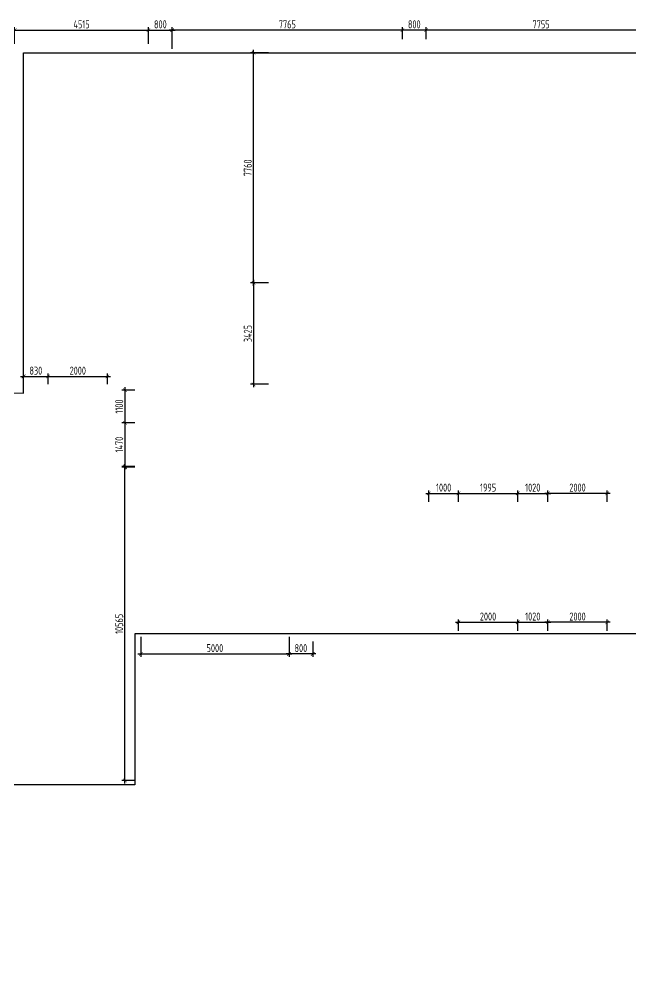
# Model space of a CAD drawing. Header units: millimetres. Extents: x -314343 to 8741575, y 21428 to 162031.
# Drawn here: x 346570 to 367208, y 55306 to 87489 of the extents above; entities that cross this region are included whole.
import ezdxf

# ---------------------------------------------------------------- set-up
doc = ezdxf.new("R2010")
doc.units = ezdxf.units.MM
doc.header["$MEASUREMENT"] = 0
doc.header["$PDSIZE"] = -4
doc.layers.get('0').update_dxf_attribs({"color": 250, "lineweight": 9})
doc.layers.get('Defpoints').update_dxf_attribs({"color": 6})
doc.styles.add('ISOCPEUR', font='isocpeur.ttf', dxfattribs={"width": 0.7})
doc.dimstyles.new('R_100', dxfattribs={"dimtxt": 270, "dimasz": 120, "dimexe": 100, "dimexo": 0, "dimgap": 60, "dimtad": 1, "dimdec": 0, "dimrnd": 5, "dimzin": 0, "dimdsep": 46, "dimtxsty": 'ISOCPEUR', "dimblk": 'ARCHTICK', "dimcen": 0, "dimdle": 100, "dimclrd": 256, "dimclre": 256, "dimclrt": 256, "dimadec": 0, "dimazin": 0, "dimtfac": 2, "dimtdec": 0, "dimtix": 1, "dimtofl": 0, "dimtmove": 1, "dimatfit": 3, "dimfxl": 1, "dimtvp": 3, "dimtolj": 1, "dimtzin": 0, "dimarcsym": 0})

# ---------------------------------------------------------------- blocks, each defined once
blk = doc.blocks.new('_ArchTick')
at = {"color": 0, "linetype": 'ByBlock', "const_width": 0.15}
blk.add_lwpolyline([(-0.5, -0.5), (0.5, 0.5)], dxfattribs=at)
blk = doc.blocks.new('*D62')
at = {"layer": 'Defpoints', "lineweight": -2, "ltscale": 100, "transparency": 16777216}
for p, q in [((350675, 66646), (350675, 65968)), ((355675, 66646), (355675, 65968)), ((350575, 66068), (355775, 66068))]:
    blk.add_line(p, q, dxfattribs=at)
at = {"layer": 'Defpoints', "color": 0, "ltscale": 100, "transparency": 16777216}
for p in [(350675, 66646), (355675, 66646), (355675, 66068)]:
    blk.add_point(p, dxfattribs=at)
at = {"layer": 'Defpoints', "lineweight": -2, "ltscale": 100, "transparency": 16777216, "xscale": 120, "yscale": 120, "zscale": 120, "rotation": 180}
blk.add_blockref('_ArchTick', (350675, 66068), dxfattribs=at)
at = {"layer": 'Defpoints', "lineweight": -2, "ltscale": 100, "transparency": 16777216, "xscale": 120, "yscale": 120, "zscale": 120}
blk.add_blockref('_ArchTick', (355675, 66068), dxfattribs=at)
at = {"layer": 'Defpoints', "lineweight": 30, "ltscale": 100, "transparency": 16777216, "insert": (353175, 66264), "char_height": 270, "attachment_point": 5, "style": 'ISOCPEUR'}
blk.add_mtext('\\A1;5000', dxfattribs=at)
blk = doc.blocks.new('*D63')
at = {"layer": 'Defpoints', "lineweight": -2, "ltscale": 100, "transparency": 16777216}
for p, q in [((355675, 66486), (355675, 65968)), ((356475, 66486), (356475, 65968)), ((356575, 66068), (355575, 66068))]:
    blk.add_line(p, q, dxfattribs=at)
at = {"layer": 'Defpoints', "color": 0, "ltscale": 100, "transparency": 16777216}
for p in [(355675, 66486), (356475, 66486), (355675, 66068)]:
    blk.add_point(p, dxfattribs=at)
at = {"layer": 'Defpoints', "lineweight": -2, "ltscale": 100, "transparency": 16777216, "xscale": 120, "yscale": 120, "zscale": 120, "rotation": 180}
blk.add_blockref('_ArchTick', (355675, 66068), dxfattribs=at)
at = {"layer": 'Defpoints', "lineweight": -2, "ltscale": 100, "transparency": 16777216, "xscale": 120, "yscale": 120, "zscale": 120}
blk.add_blockref('_ArchTick', (356475, 66068), dxfattribs=at)
at = {"layer": 'Defpoints', "lineweight": 30, "ltscale": 100, "transparency": 16777216, "insert": (356075, 66264), "char_height": 270, "attachment_point": 5, "style": 'ISOCPEUR'}
blk.add_mtext('\\A1;800', dxfattribs=at)
blk = doc.blocks.new('*D60')
at = {"layer": 'Defpoints', "lineweight": -2, "ltscale": 100, "transparency": 16777216}
for p, q in [((363288, 67136), (364507, 67136)), ((363388, 66846), (363388, 67236)), ((364407, 66846), (364407, 67236))]:
    blk.add_line(p, q, dxfattribs=at)
at = {"layer": 'Defpoints', "color": 0, "ltscale": 100, "transparency": 16777216}
for p in [(364407, 67136), (363388, 66846), (364407, 66846)]:
    blk.add_point(p, dxfattribs=at)
at = {"layer": 'Defpoints', "lineweight": -2, "ltscale": 100, "transparency": 16777216, "xscale": 120, "yscale": 120, "zscale": 120, "rotation": 180}
blk.add_blockref('_ArchTick', (363388, 67136), dxfattribs=at)
at = {"layer": 'Defpoints', "lineweight": -2, "ltscale": 100, "transparency": 16777216, "xscale": 120, "yscale": 120, "zscale": 120}
blk.add_blockref('_ArchTick', (364407, 67136), dxfattribs=at)
at = {"layer": 'Defpoints', "lineweight": 30, "ltscale": 100, "transparency": 16777216, "insert": (363897, 67331), "char_height": 270, "attachment_point": 5, "style": 'ISOCPEUR'}
blk.add_mtext('\\A1;1020', dxfattribs=at)
blk = doc.blocks.new('*D64')
at = {"layer": 'Defpoints', "lineweight": -2, "ltscale": 100, "transparency": 16777216}
for p, q in [((361288, 67136), (363488, 67136)), ((361388, 66846), (361388, 67236)), ((363388, 66846), (363388, 67236))]:
    blk.add_line(p, q, dxfattribs=at)
at = {"layer": 'Defpoints', "color": 0, "ltscale": 100, "transparency": 16777216}
for p in [(363388, 67136), (361388, 66846), (363388, 66846)]:
    blk.add_point(p, dxfattribs=at)
at = {"layer": 'Defpoints', "lineweight": -2, "ltscale": 100, "transparency": 16777216, "xscale": 120, "yscale": 120, "zscale": 120, "rotation": 180}
blk.add_blockref('_ArchTick', (361388, 67136), dxfattribs=at)
at = {"layer": 'Defpoints', "lineweight": -2, "ltscale": 100, "transparency": 16777216, "xscale": 120, "yscale": 120, "zscale": 120}
blk.add_blockref('_ArchTick', (363388, 67136), dxfattribs=at)
at = {"layer": 'Defpoints', "lineweight": 30, "ltscale": 100, "transparency": 16777216, "insert": (362388, 67331), "char_height": 270, "attachment_point": 5, "style": 'ISOCPEUR'}
blk.add_mtext('\\A1;2000', dxfattribs=at)
blk = doc.blocks.new('*D65')
at = {"layer": 'Defpoints', "lineweight": -2, "ltscale": 100, "transparency": 16777216}
for p, q in [((366507, 67136), (364307, 67136)), ((364407, 66846), (364407, 67236)), ((366407, 66846), (366407, 67236))]:
    blk.add_line(p, q, dxfattribs=at)
at = {"layer": 'Defpoints', "color": 0, "ltscale": 100, "transparency": 16777216}
for p in [(364407, 67136), (364407, 66846), (366407, 66846)]:
    blk.add_point(p, dxfattribs=at)
at = {"layer": 'Defpoints', "lineweight": -2, "ltscale": 100, "transparency": 16777216, "xscale": 120, "yscale": 120, "zscale": 120, "rotation": 180}
blk.add_blockref('_ArchTick', (364407, 67136), dxfattribs=at)
at = {"layer": 'Defpoints', "lineweight": -2, "ltscale": 100, "transparency": 16777216, "xscale": 120, "yscale": 120, "zscale": 120}
blk.add_blockref('_ArchTick', (366407, 67136), dxfattribs=at)
at = {"layer": 'Defpoints', "lineweight": 30, "ltscale": 100, "transparency": 16777216, "insert": (365407, 67331), "char_height": 270, "attachment_point": 5, "style": 'ISOCPEUR'}
blk.add_mtext('\\A1;2000', dxfattribs=at)
blk = doc.blocks.new('*D66')
at = {"layer": 'Defpoints', "lineweight": -2, "ltscale": 100, "transparency": 16777216}
for p, q in [((363288, 71486), (364507, 71486)), ((363388, 71196), (363388, 71586)), ((364407, 71196), (364407, 71586))]:
    blk.add_line(p, q, dxfattribs=at)
at = {"layer": 'Defpoints', "color": 0, "ltscale": 100, "transparency": 16777216}
for p in [(364407, 71486), (363388, 71196), (364407, 71196)]:
    blk.add_point(p, dxfattribs=at)
at = {"layer": 'Defpoints', "lineweight": -2, "ltscale": 100, "transparency": 16777216, "xscale": 120, "yscale": 120, "zscale": 120, "rotation": 180}
blk.add_blockref('_ArchTick', (363388, 71486), dxfattribs=at)
at = {"layer": 'Defpoints', "lineweight": -2, "ltscale": 100, "transparency": 16777216, "xscale": 120, "yscale": 120, "zscale": 120}
blk.add_blockref('_ArchTick', (364407, 71486), dxfattribs=at)
at = {"layer": 'Defpoints', "lineweight": 30, "ltscale": 100, "transparency": 16777216, "insert": (363897, 71681), "char_height": 270, "attachment_point": 5, "style": 'ISOCPEUR'}
blk.add_mtext('\\A1;1020', dxfattribs=at)
blk = doc.blocks.new('*D67')
at = {"layer": 'Defpoints', "lineweight": -2, "ltscale": 100, "transparency": 16777216}
for p, q in [((361292, 71486), (363488, 71486)), ((361392, 71196), (361392, 71586)), ((363388, 71196), (363388, 71586))]:
    blk.add_line(p, q, dxfattribs=at)
at = {"layer": 'Defpoints', "color": 0, "ltscale": 100, "transparency": 16777216}
for p in [(363388, 71486), (361392, 71196), (363388, 71196)]:
    blk.add_point(p, dxfattribs=at)
at = {"layer": 'Defpoints', "lineweight": -2, "ltscale": 100, "transparency": 16777216, "xscale": 120, "yscale": 120, "zscale": 120, "rotation": 180}
blk.add_blockref('_ArchTick', (361392, 71486), dxfattribs=at)
at = {"layer": 'Defpoints', "lineweight": -2, "ltscale": 100, "transparency": 16777216, "xscale": 120, "yscale": 120, "zscale": 120}
blk.add_blockref('_ArchTick', (363388, 71486), dxfattribs=at)
at = {"layer": 'Defpoints', "lineweight": 30, "ltscale": 100, "transparency": 16777216, "insert": (362390, 71681), "char_height": 270, "attachment_point": 5, "style": 'ISOCPEUR'}
blk.add_mtext('\\A1;1995', dxfattribs=at)
blk = doc.blocks.new('*D17')
at = {"layer": 'Defpoints', "lineweight": -2, "ltscale": 100, "transparency": 16777216}
for p, q in [((366507, 71486), (364307, 71486)), ((364407, 71196), (364407, 71586)), ((366407, 71196), (366407, 71586))]:
    blk.add_line(p, q, dxfattribs=at)
at = {"layer": 'Defpoints', "color": 0, "ltscale": 100, "transparency": 16777216}
for p in [(364407, 71486), (364407, 71196), (366407, 71196)]:
    blk.add_point(p, dxfattribs=at)
at = {"layer": 'Defpoints', "lineweight": -2, "ltscale": 100, "transparency": 16777216, "xscale": 120, "yscale": 120, "zscale": 120, "rotation": 180}
blk.add_blockref('_ArchTick', (364407, 71486), dxfattribs=at)
at = {"layer": 'Defpoints', "lineweight": -2, "ltscale": 100, "transparency": 16777216, "xscale": 120, "yscale": 120, "zscale": 120}
blk.add_blockref('_ArchTick', (366407, 71486), dxfattribs=at)
at = {"layer": 'Defpoints', "lineweight": 30, "ltscale": 100, "transparency": 16777216, "insert": (365407, 71681), "char_height": 270, "attachment_point": 5, "style": 'ISOCPEUR'}
blk.add_mtext('\\A1;2000', dxfattribs=at)
blk = doc.blocks.new('*D68')
at = {"layer": 'Defpoints', "lineweight": -2, "ltscale": 100, "transparency": 16777216}
for p, q in [((360290, 71486), (361492, 71486)), ((360390, 71196), (360390, 71586)), ((361392, 71196), (361392, 71586))]:
    blk.add_line(p, q, dxfattribs=at)
at = {"layer": 'Defpoints', "color": 0, "ltscale": 100, "transparency": 16777216}
for p in [(361392, 71486), (360390, 71196), (361392, 71196)]:
    blk.add_point(p, dxfattribs=at)
at = {"layer": 'Defpoints', "lineweight": -2, "ltscale": 100, "transparency": 16777216, "xscale": 120, "yscale": 120, "zscale": 120, "rotation": 180}
blk.add_blockref('_ArchTick', (360390, 71486), dxfattribs=at)
at = {"layer": 'Defpoints', "lineweight": -2, "ltscale": 100, "transparency": 16777216, "xscale": 120, "yscale": 120, "zscale": 120}
blk.add_blockref('_ArchTick', (361392, 71486), dxfattribs=at)
at = {"layer": 'Defpoints', "lineweight": 30, "ltscale": 100, "transparency": 16777216, "insert": (360891, 71681), "char_height": 270, "attachment_point": 5, "style": 'ISOCPEUR'}
blk.add_mtext('\\A1;1000', dxfattribs=at)
blk = doc.blocks.new('*D56')
at = {"layer": 'Defpoints', "lineweight": -2, "ltscale": 100, "transparency": 16777216}
for p, q in [((350141, 61698), (350141, 72466)), ((350475, 72366), (350041, 72366)), ((350475, 61798), (350041, 61798))]:
    blk.add_line(p, q, dxfattribs=at)
at = {"layer": 'Defpoints', "color": 0, "ltscale": 100, "transparency": 16777216}
for p in [(350141, 72366), (350475, 72366), (350475, 61798)]:
    blk.add_point(p, dxfattribs=at)
at = {"layer": 'Defpoints', "lineweight": -2, "ltscale": 100, "transparency": 16777216, "xscale": 120, "yscale": 120, "zscale": 120}
for p, rotation in [((350141, 72366), 90), ((350141, 61798), 270)]:
    blk.add_blockref('_ArchTick', p, dxfattribs=dict(at, rotation=rotation))
at = {"layer": 'Defpoints', "lineweight": 30, "ltscale": 100, "transparency": 16777216, "insert": (349946, 67082), "char_height": 270, "attachment_point": 5, "rotation": 90, "style": 'ISOCPEUR'}
blk.add_mtext('\\A1;10565', dxfattribs=at)
blk = doc.blocks.new('*D57')
at = {"layer": 'Defpoints', "lineweight": -2, "ltscale": 100, "transparency": 16777216}
for p, q in [((350475, 73866), (350041, 73866)), ((350141, 73966), (350141, 72296)), ((350475, 72396), (350041, 72396))]:
    blk.add_line(p, q, dxfattribs=at)
at = {"layer": 'Defpoints', "color": 0, "ltscale": 100, "transparency": 16777216}
for p in [(350475, 73866), (350141, 72396), (350475, 72396)]:
    blk.add_point(p, dxfattribs=at)
at = {"layer": 'Defpoints', "lineweight": -2, "ltscale": 100, "transparency": 16777216, "xscale": 120, "yscale": 120, "zscale": 120}
for p, rotation in [((350141, 73866), 90), ((350141, 72396), 270)]:
    blk.add_blockref('_ArchTick', p, dxfattribs=dict(at, rotation=rotation))
at = {"layer": 'Defpoints', "lineweight": 30, "ltscale": 100, "transparency": 16777216, "insert": (349946, 73131), "char_height": 270, "attachment_point": 5, "rotation": 90, "style": 'ISOCPEUR'}
blk.add_mtext('\\A1;1470', dxfattribs=at)
blk = doc.blocks.new('*D72')
at = {"layer": 'Defpoints', "lineweight": -2, "ltscale": 100, "transparency": 16777216}
for p, q in [((350141, 75066), (350141, 73766)), ((350475, 74966), (350041, 74966)), ((350475, 73866), (350041, 73866))]:
    blk.add_line(p, q, dxfattribs=at)
at = {"layer": 'Defpoints', "color": 0, "ltscale": 100, "transparency": 16777216}
for p in [(350475, 74966), (350141, 73866), (350475, 73866)]:
    blk.add_point(p, dxfattribs=at)
at = {"layer": 'Defpoints', "lineweight": -2, "ltscale": 100, "transparency": 16777216, "xscale": 120, "yscale": 120, "zscale": 120}
for p, rotation in [((350141, 74966), 90), ((350141, 73866), 270)]:
    blk.add_blockref('_ArchTick', p, dxfattribs=dict(at, rotation=rotation))
at = {"layer": 'Defpoints', "lineweight": 30, "ltscale": 100, "transparency": 16777216, "insert": (349946, 74416), "char_height": 270, "attachment_point": 5, "rotation": 90, "style": 'ISOCPEUR'}
blk.add_mtext('\\A1;1100', dxfattribs=at)
blk = doc.blocks.new('*D76')
at = {"layer": 'Defpoints', "lineweight": -2, "ltscale": 100, "transparency": 16777216}
for p, q in [((346620, 75432), (347650, 75432)), ((346720, 75166), (346720, 75532)), ((347550, 75166), (347550, 75532))]:
    blk.add_line(p, q, dxfattribs=at)
at = {"layer": 'Defpoints', "color": 0, "ltscale": 100, "transparency": 16777216}
for p in [(347550, 75432), (346720, 75166), (347550, 75166)]:
    blk.add_point(p, dxfattribs=at)
at = {"layer": 'Defpoints', "lineweight": -2, "ltscale": 100, "transparency": 16777216, "xscale": 120, "yscale": 120, "zscale": 120, "rotation": 180}
blk.add_blockref('_ArchTick', (346720, 75432), dxfattribs=at)
at = {"layer": 'Defpoints', "lineweight": -2, "ltscale": 100, "transparency": 16777216, "xscale": 120, "yscale": 120, "zscale": 120}
blk.add_blockref('_ArchTick', (347550, 75432), dxfattribs=at)
at = {"layer": 'Defpoints', "lineweight": 30, "ltscale": 100, "transparency": 16777216, "insert": (347135, 75627), "char_height": 270, "attachment_point": 5, "style": 'ISOCPEUR'}
blk.add_mtext('\\A1;830', dxfattribs=at)
blk = doc.blocks.new('*D77')
at = {"layer": 'Defpoints', "lineweight": -2, "ltscale": 100, "transparency": 16777216}
for p, q in [((347450, 75432), (349650, 75432)), ((347550, 75166), (347550, 75532)), ((349550, 75166), (349550, 75532))]:
    blk.add_line(p, q, dxfattribs=at)
at = {"layer": 'Defpoints', "color": 0, "ltscale": 100, "transparency": 16777216}
for p in [(349550, 75432), (347550, 75166), (349550, 75166)]:
    blk.add_point(p, dxfattribs=at)
at = {"layer": 'Defpoints', "lineweight": -2, "ltscale": 100, "transparency": 16777216, "xscale": 120, "yscale": 120, "zscale": 120, "rotation": 180}
blk.add_blockref('_ArchTick', (347550, 75432), dxfattribs=at)
at = {"layer": 'Defpoints', "lineweight": -2, "ltscale": 100, "transparency": 16777216, "xscale": 120, "yscale": 120, "zscale": 120}
blk.add_blockref('_ArchTick', (349550, 75432), dxfattribs=at)
at = {"layer": 'Defpoints', "lineweight": 30, "ltscale": 100, "transparency": 16777216, "insert": (348550, 75627), "char_height": 270, "attachment_point": 5, "style": 'ISOCPEUR'}
blk.add_mtext('\\A1;2000', dxfattribs=at)
blk = doc.blocks.new('*D78')
at = {"layer": 'Defpoints', "lineweight": -2, "ltscale": 100, "transparency": 16777216}
for p, q in [((354985, 78590), (354380, 78590)), ((354480, 78690), (354480, 75066)), ((354985, 75166), (354380, 75166))]:
    blk.add_line(p, q, dxfattribs=at)
at = {"layer": 'Defpoints', "color": 0, "ltscale": 100, "transparency": 16777216}
for p in [(354985, 78590), (354480, 75166), (354985, 75166)]:
    blk.add_point(p, dxfattribs=at)
at = {"layer": 'Defpoints', "lineweight": -2, "ltscale": 100, "transparency": 16777216, "xscale": 120, "yscale": 120, "zscale": 120}
for p, rotation in [((354480, 78590), 90), ((354480, 75166), 270)]:
    blk.add_blockref('_ArchTick', p, dxfattribs=dict(at, rotation=rotation))
at = {"layer": 'Defpoints', "lineweight": 30, "ltscale": 100, "transparency": 16777216, "insert": (354285, 76878), "char_height": 270, "attachment_point": 5, "rotation": 90, "style": 'ISOCPEUR'}
blk.add_mtext('\\A1;3425', dxfattribs=at)
blk = doc.blocks.new('*D79')
at = {"layer": 'Defpoints', "lineweight": -2, "ltscale": 100, "transparency": 16777216}
for p, q in [((354985, 86351), (354380, 86351)), ((354480, 78490), (354480, 86451)), ((354985, 78590), (354380, 78590))]:
    blk.add_line(p, q, dxfattribs=at)
at = {"layer": 'Defpoints', "color": 0, "ltscale": 100, "transparency": 16777216}
for p in [(354480, 86351), (354985, 86351), (354985, 78590)]:
    blk.add_point(p, dxfattribs=at)
at = {"layer": 'Defpoints', "lineweight": -2, "ltscale": 100, "transparency": 16777216, "xscale": 120, "yscale": 120, "zscale": 120}
for p, rotation in [((354480, 86351), 90), ((354480, 78590), 270)]:
    blk.add_blockref('_ArchTick', p, dxfattribs=dict(at, rotation=rotation))
at = {"layer": 'Defpoints', "lineweight": 30, "ltscale": 100, "transparency": 16777216, "insert": (354285, 82471), "char_height": 270, "attachment_point": 5, "rotation": 90, "style": 'ISOCPEUR'}
blk.add_mtext('\\A1;7760', dxfattribs=at)
blk = doc.blocks.new('*D89')
at = {"layer": 'Defpoints', "lineweight": -2, "ltscale": 100, "transparency": 16777216}
for p, q in [((346320, 87117), (351035, 87117)), ((346420, 86651), (346420, 87217)), ((350935, 86651), (350935, 87217))]:
    blk.add_line(p, q, dxfattribs=at)
at = {"layer": 'Defpoints', "color": 0, "ltscale": 100, "transparency": 16777216}
for p in [(350935, 87117), (346420, 86651), (350935, 86651)]:
    blk.add_point(p, dxfattribs=at)
at = {"layer": 'Defpoints', "lineweight": -2, "ltscale": 100, "transparency": 16777216, "xscale": 120, "yscale": 120, "zscale": 120, "rotation": 180}
blk.add_blockref('_ArchTick', (346420, 87117), dxfattribs=at)
at = {"layer": 'Defpoints', "lineweight": -2, "ltscale": 100, "transparency": 16777216, "xscale": 120, "yscale": 120, "zscale": 120}
blk.add_blockref('_ArchTick', (350935, 87117), dxfattribs=at)
at = {"layer": 'Defpoints', "lineweight": 30, "ltscale": 100, "transparency": 16777216, "insert": (348677, 87312), "char_height": 270, "attachment_point": 5, "style": 'ISOCPEUR'}
blk.add_mtext('\\A1;4515', dxfattribs=at)
blk = doc.blocks.new('*D23')
at = {"layer": 'Defpoints', "lineweight": -2, "ltscale": 100, "transparency": 16777216}
for p, q in [((350835, 87117), (351835, 87117)), ((350935, 86811), (350935, 87217)), ((351735, 86488), (351735, 87217))]:
    blk.add_line(p, q, dxfattribs=at)
at = {"layer": 'Defpoints', "color": 0, "ltscale": 100, "transparency": 16777216}
for p in [(351735, 87117), (350935, 86811), (351735, 86488)]:
    blk.add_point(p, dxfattribs=at)
at = {"layer": 'Defpoints', "lineweight": -2, "ltscale": 100, "transparency": 16777216, "xscale": 120, "yscale": 120, "zscale": 120, "rotation": 180}
blk.add_blockref('_ArchTick', (350935, 87117), dxfattribs=at)
at = {"layer": 'Defpoints', "lineweight": -2, "ltscale": 100, "transparency": 16777216, "xscale": 120, "yscale": 120, "zscale": 120}
blk.add_blockref('_ArchTick', (351735, 87117), dxfattribs=at)
at = {"layer": 'Defpoints', "lineweight": 30, "ltscale": 100, "transparency": 16777216, "insert": (351335, 87312), "char_height": 270, "attachment_point": 5, "style": 'ISOCPEUR'}
blk.add_mtext('\\A1;800', dxfattribs=at)
blk = doc.blocks.new('*D80')
at = {"layer": 'Defpoints', "lineweight": -2, "ltscale": 100, "transparency": 16777216}
for p, q in [((359600, 87117), (351635, 87117)), ((351735, 86811), (351735, 87217)), ((359500, 86811), (359500, 87217))]:
    blk.add_line(p, q, dxfattribs=at)
at = {"layer": 'Defpoints', "color": 0, "ltscale": 100, "transparency": 16777216}
for p in [(351735, 87117), (351735, 86811), (359500, 86811)]:
    blk.add_point(p, dxfattribs=at)
at = {"layer": 'Defpoints', "lineweight": -2, "ltscale": 100, "transparency": 16777216, "xscale": 120, "yscale": 120, "zscale": 120, "rotation": 180}
blk.add_blockref('_ArchTick', (351735, 87117), dxfattribs=at)
at = {"layer": 'Defpoints', "lineweight": -2, "ltscale": 100, "transparency": 16777216, "xscale": 120, "yscale": 120, "zscale": 120}
blk.add_blockref('_ArchTick', (359500, 87117), dxfattribs=at)
at = {"layer": 'Defpoints', "lineweight": 30, "ltscale": 100, "transparency": 16777216, "insert": (355617, 87312), "char_height": 270, "attachment_point": 5, "style": 'ISOCPEUR'}
blk.add_mtext('\\A1;7765', dxfattribs=at)
blk = doc.blocks.new('*D81')
at = {"layer": 'Defpoints', "lineweight": -2, "ltscale": 100, "transparency": 16777216}
for p, q in [((360400, 87117), (359400, 87117)), ((359500, 86811), (359500, 87217)), ((360300, 86811), (360300, 87217))]:
    blk.add_line(p, q, dxfattribs=at)
at = {"layer": 'Defpoints', "color": 0, "ltscale": 100, "transparency": 16777216}
for p in [(359500, 87117), (359500, 86811), (360300, 86811)]:
    blk.add_point(p, dxfattribs=at)
at = {"layer": 'Defpoints', "lineweight": -2, "ltscale": 100, "transparency": 16777216, "xscale": 120, "yscale": 120, "zscale": 120, "rotation": 180}
blk.add_blockref('_ArchTick', (359500, 87117), dxfattribs=at)
at = {"layer": 'Defpoints', "lineweight": -2, "ltscale": 100, "transparency": 16777216, "xscale": 120, "yscale": 120, "zscale": 120}
blk.add_blockref('_ArchTick', (360300, 87117), dxfattribs=at)
at = {"layer": 'Defpoints', "lineweight": 30, "ltscale": 100, "transparency": 16777216, "insert": (359900, 87312), "char_height": 270, "attachment_point": 5, "style": 'ISOCPEUR'}
blk.add_mtext('\\A1;800', dxfattribs=at)
blk = doc.blocks.new('*D82')
at = {"layer": 'Defpoints', "lineweight": -2, "ltscale": 100, "transparency": 16777216}
for p, q in [((368155, 87117), (360200, 87117)), ((360300, 86811), (360300, 87217)), ((368055, 86811), (368055, 87217))]:
    blk.add_line(p, q, dxfattribs=at)
at = {"layer": 'Defpoints', "color": 0, "ltscale": 100, "transparency": 16777216}
for p in [(360300, 87117), (360300, 86811), (368055, 86811)]:
    blk.add_point(p, dxfattribs=at)
at = {"layer": 'Defpoints', "lineweight": -2, "ltscale": 100, "transparency": 16777216, "xscale": 120, "yscale": 120, "zscale": 120, "rotation": 180}
blk.add_blockref('_ArchTick', (360300, 87117), dxfattribs=at)
at = {"layer": 'Defpoints', "lineweight": -2, "ltscale": 100, "transparency": 16777216, "xscale": 120, "yscale": 120, "zscale": 120}
blk.add_blockref('_ArchTick', (368055, 87117), dxfattribs=at)
at = {"layer": 'Defpoints', "lineweight": 30, "ltscale": 100, "transparency": 16777216, "insert": (364177, 87312), "char_height": 270, "attachment_point": 5, "style": 'ISOCPEUR'}
blk.add_mtext('\\A1;7755', dxfattribs=at)

msp = doc.modelspace()

# ---------------------------------------------------------------- linework, layer by layer
at = {"layer": 'Defpoints', "color": 3, "lineweight": 30, "ltscale": 100}
for points in [[(329654.6, 55305.7), (329654.6, 64615.7), (336004.6, 64615.7), (336004.6, 82485.7), (342238.8, 82485.7), (342379.6, 74952), (346719.6, 74865.7), (346719.6, 86350.7), (380919.6, 86350.7)], [(377289.6, 66745.7), (350474.6, 66745.7), (350474.6, 61655.7), (342198, 61655.7), (342198, 55305.7), (329654.6, 55305.7)]]:
    msp.add_lwpolyline(points, dxfattribs=at)

# ---------------------------------------------------------------- dimensions: what is measured, and where the dimension line sits
for base, p1, p2, picture, middle in [((350934.6, 87117), (346419.6, 86650.7), (350934.6, 86650.7), '*D89', (348677.1, 87312)), ((351734.6, 87117), (350934.6, 86810.7), (351734.6, 86488.5), '*D23', (351334.6, 87312)), ((351734.6, 87117), (359499.6, 86810.7), (351734.6, 86810.7), '*D80', (355617.1, 87312)), ((359499.6, 87117), (360299.6, 86810.7), (359499.6, 86810.7), '*D81', (359899.6, 87312)), ((360299.6, 87117), (368054.6, 86810.7), (360299.6, 86810.7), '*D82', (364177.1, 87312)), ((347549.6, 75432), (346719.6, 75165.7), (347549.6, 75165.7), '*D76', (347134.6, 75627)), ((349549.6, 75432), (347549.6, 75165.7), (349549.6, 75165.7), '*D77', (348549.6, 75627)), ((361391.6, 71486), (360389.6, 71195.7), (361391.6, 71195.7), '*D68', (360890.6, 71681)), ((363387.6, 71486), (361391.6, 71195.7), (363387.6, 71195.7), '*D67', (362389.6, 71681)), ((364406.6, 71486), (363387.6, 71195.7), (364406.6, 71195.7), '*D66', (363897.1, 71681)), ((364406.6, 71486), (366406.6, 71195.7), (364406.6, 71195.7), '*D17', (365406.6, 71681)), ((355674.6, 66068.5), (350674.6, 66645.7), (355674.6, 66645.7), '*D62', (353174.6, 66263.5)), ((355674.6, 66068.5), (356474.6, 66485.7), (355674.6, 66485.7), '*D63', (356074.6, 66263.5))]:
    dim = msp.add_linear_dim(base=base, p1=p1, p2=p2, dimstyle='R_100', override={"dimpost": '\\X', "dimfxl": 2.5, "dimarcsym": 1}, dxfattribs=at)
    dim.commit()
    dim.dimension.update_dxf_attribs({"geometry": picture, "text_midpoint": middle})
for base, p1, p2, picture, middle in [((354480, 86350.7), (354984.6, 78590.3), (354984.6, 86350.7), '*D79', (354285, 82470.5)), ((354480, 75165.7), (354984.6, 78590.3), (354984.6, 75165.7), '*D78', (354285, 76878)), ((350141, 73865.7), (350474.6, 74965.7), (350474.6, 73865.7), '*D72', (349946, 74415.7)), ((350141, 72395.7), (350474.6, 73865.7), (350474.6, 72395.7), '*D57', (349946, 73130.7)), ((350141, 72365.7), (350474.6, 61798.3), (350474.6, 72365.7), '*D56', (349946, 67082))]:
    dim = msp.add_linear_dim(base=base, p1=p1, p2=p2, angle=90, dimstyle='R_100', override={"dimpost": '\\X', "dimfxl": 2.5, "dimarcsym": 1}, dxfattribs=at)
    dim.commit()
    dim.dimension.update_dxf_attribs({"geometry": picture, "text_midpoint": middle})
at = {"layer": 'Defpoints', "lineweight": 30, "ltscale": 100}
for base, p1, p2, picture, middle in [((363387.6, 67136), (361387.6, 66845.7), (363387.6, 66845.7), '*D64', (362387.6, 67331)), ((364406.6, 67136), (363387.6, 66845.7), (364406.6, 66845.7), '*D60', (363897.1, 67331)), ((364406.6, 67136), (366406.6, 66845.7), (364406.6, 66845.7), '*D65', (365406.6, 67331))]:
    dim = msp.add_linear_dim(base=base, p1=p1, p2=p2, dimstyle='R_100', override={"dimpost": '\\X', "dimfxl": 2.5, "dimarcsym": 1}, dxfattribs=at)
    dim.commit()
    dim.dimension.update_dxf_attribs({"geometry": picture, "text_midpoint": middle})

doc.saveas('drawing.dxf')
